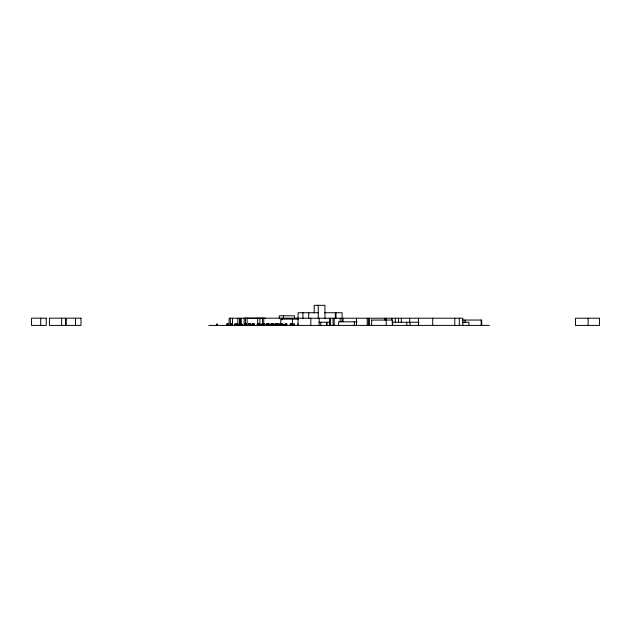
<?xml version="1.0" encoding="UTF-8"?>
<svg xmlns="http://www.w3.org/2000/svg" width="631" height="631" viewBox="0 0 631 631"><rect width="100%" height="100%" fill="white"/><g stroke="black" fill="none" stroke-linecap="round" stroke-linejoin="round"><path stroke-width="0.95" d="M257.882 324.295L258.197 323.703L258.702 323.932M290.781 324.247L291.104 323.632L291.625 323.869L291.625 324.634L290.575 324.634M291.104 324.862L291.625 323.869M253.678 323.9L253.165 324.878L252.645 324.642L253.165 323.664L253.678 323.9L253.701 325.375M297.99 324.649L297.99 323.9M249.403 324.271L249.734 323.671L250.27 323.9M285.725 324.642L286.269 323.664L286.813 324.642L285.725 324.642L286.269 323.664L286.813 324.642M286.813 323.892L286.269 324.87L285.725 323.892M230.575 324.634L231.135 323.648L231.687 324.634L230.575 324.634L231.135 323.648L231.687 324.634M231.687 323.884L231.135 324.87L230.575 323.884M269.153 324.034L268.656 324.918L268.349 324.373L269.153 324.034L269.153 324.713L268.151 324.713M264.365 324.744L263.805 323.892L263.285 324.886L262.725 324.657L263.285 323.703L264.365 324.097L264.365 324.744L263.253 324.744M275.566 324.295L275.921 323.711L276.488 323.932L276.52 325.375M275.921 324.886L276.488 324.665L275.921 323.711L275.353 323.932L275.921 324.886L276.488 323.932M236.081 324.72L236.609 323.845L237.13 324.72L236.081 324.72L236.609 323.845L237.13 324.72M237.13 324.058L236.609 324.926L236.081 324.058M248.748 324.855L249.426 324.153L248.748 324.318L249.426 325.02L250.097 324.855L248.795 324.847L250.136 324.847L248.748 324.855L248.724 323.877L249.324 323.648L249.695 324.255L249.324 324.87L248.724 324.634L249.324 323.648L249.915 323.877M239.236 324.72L239.772 323.837L240.308 324.72L239.236 324.72L239.772 323.837L240.308 324.72M240.308 324.042L239.772 324.926L239.236 324.042M257.274 324.634L257.898 323.632L258.513 323.869L258.513 324.634L257.274 324.634L257.274 323.869L257.898 323.632L258.513 324.634M258.513 323.869L257.898 324.862L257.274 323.869M263.356 324.003L262.796 323.79L262.228 324.697L263.356 324.697M268.506 323.979L267.915 324.902L267.331 324.681L267.915 323.758L268.506 324.681L267.915 324.902L267.331 323.979L266.605 324.192L266.605 324.791L267.883 324.791L267.244 324.011L266.605 324.791M277.167 324.681L277.758 323.758L278.358 324.681L277.167 324.681L277.758 323.758L278.358 324.681M278.358 323.971L277.758 324.902L277.167 323.971M244.623 324.736L245.183 323.877L245.743 324.082L245.183 324.933L244.623 324.082L245.183 323.877L245.743 324.736L245.183 324.933L244.623 324.082M272.056 324.295L272.434 323.703L273.68 324.16L273.68 324.776L272.489 324.823L273.042 324.089L273.602 324.263L273.042 324.997L272.347 324.776M272.821 324.295L273.057 323.932L273.68 324.776M259.404 324.492L258.576 324.791M264.365 324.097L263.805 324.941L263.805 323.892L262.693 324.279L263.222 325.004L263.742 324.831L263.222 324.105L262.693 324.831L263.222 325.004L263.742 324.279L263.222 324.105M273.081 324.279L273.326 323.908L272.04 323.908M254.214 324.153L253.678 324.957L253.141 324.768L253.678 323.963L254.214 324.768L253.678 324.957L253.141 324.153L253.678 323.963L254.214 324.768M280.858 324.066L280.282 324.933L279.707 324.066L280.858 324.066L280.756 325.375M249.15 324.807L249.655 324.05L249.15 324.807L250.16 324.807L249.655 324.989L249.15 324.231M271.227 324.649L271.227 323.9L271.882 323.671L272.529 324.649L271.882 324.878L271.227 324.649L271.882 323.671L272.529 323.9L272.545 325.407M272.529 323.9L271.882 324.878L271.227 323.9M290.157 324.72L290.741 323.853L291.325 324.72L290.157 324.72L290.741 323.853L291.325 324.72M291.325 324.058L290.741 324.926L290.157 324.058M267.37 324.224L266.858 324.989L266.258 324.776L266.889 323.971L267.528 324.16L267.473 324.839L268.577 324.839L266.795 324.058L266.156 324.807L267.434 324.807L266.858 324.042L266.345 324.807L267.528 324.776L266.889 323.971L266.258 324.776L266.858 324.042L267.37 324.807L266.858 324.989L266.258 324.16L266.858 324.989L267.528 324.16M239.007 324.768L239.559 323.963L239.007 324.768L240.103 324.768M239.898 324.46L239.559 324.965L239.007 324.153M274.966 324.705L274.966 324.011L275.581 323.798L276.189 324.705L275.581 324.918L274.966 324.705L275.581 323.798L276.189 324.011L276.26 325.375M276.189 324.011L275.581 324.918L274.966 324.011M241.003 324.791L241.547 324.019L242.091 324.791L241.003 324.791L241.547 324.019L242.091 324.791M242.091 324.2L241.547 324.981L241.003 324.2M259.373 324.279L258.852 325.004L258.331 324.831L258.852 324.105L259.373 324.279L259.412 325.407M251.106 324.05L250.483 324.926L249.852 324.72L250.483 323.845L251.106 324.72L250.483 324.926L249.852 324.05L250.483 323.845L251.106 324.72M277.206 324.058L276.575 324.933L275.944 324.058L276.575 323.853L277.206 324.728L276.575 324.933L275.944 324.728L276.575 323.853L277.206 324.058L277.293 324.839L276.693 325.012L276.094 324.295L277.293 324.295L276.693 325.012L276.094 324.295M216.378 324.823L216.906 324.082L217.443 324.823L216.378 324.823L216.906 324.082L217.443 324.823M217.443 324.263L216.906 324.997L216.378 324.263M272.158 324.444L271.196 324.76M272.316 324.705L271.014 324.705L271.661 323.806L272.316 324.011M272.198 324.689L272.86 324.91L273.531 323.987L272.198 323.987M245.317 324.697L245.972 323.798L246.634 324.011L246.634 324.697L245.317 324.697L245.924 323.758L246.461 324.689L245.38 324.681L245.924 323.758L246.461 323.987M246.634 324.011L245.972 324.91L245.317 324.011L245.972 323.798L246.634 324.697M280.054 324.563L280.377 325.004L280.905 324.839L280.054 324.563L281.371 324.492M239.141 324.855L239.654 324.168L240.159 324.87L239.141 324.855L239.654 324.168L240.159 324.855L238.881 324.87L238.881 324.358L240.159 324.358L239.654 325.02L239.141 324.326M248.851 324.752L249.458 323.916L250.073 324.752L248.851 324.752L249.458 323.916L250.073 324.752M250.073 324.113L249.458 324.949L248.795 324.302M279.746 324.823L280.298 324.082L280.842 324.255L280.298 324.997L279.707 324.728L280.282 323.861L280.858 324.728L280.282 324.933L279.746 324.255L280.298 324.082L280.842 324.823L280.298 324.997L279.707 324.066M227.168 324.776L227.767 323.979L228.359 324.776L227.168 324.776L227.767 323.979L228.359 324.776M228.359 324.168L227.767 324.965L227.168 324.168M253.465 324.862L253.977 324.176L254.49 324.862L253.465 324.862L253.977 324.176L254.49 324.862M254.49 324.342L253.977 325.028L253.465 324.342M293.383 324.76L293.999 323.94L294.606 324.76L293.383 324.76L293.999 323.94L294.606 324.76M294.606 324.137L293.999 324.957L293.383 324.137M268.42 324.413L268.025 324.941L267.473 324.295L268.025 324.129L267.473 324.839M272.119 324.76L272.742 324.957L273.365 324.137L272.742 323.948L272.221 325.375L272.198 324.484M230.82 324.744L231.467 323.9L232.113 324.744L230.82 324.744L231.467 323.9L232.113 324.744M232.113 324.097L231.467 324.941L230.82 324.097M234.637 324.823L235.197 324.089L235.757 324.263L235.197 324.997L234.637 324.263L235.197 324.089L235.757 324.823L235.197 324.997L234.637 324.263M226.766 324.744L227.412 323.9L228.067 324.097L228.067 324.744L226.766 324.744L226.766 324.097L227.412 323.9L228.067 324.744M228.067 324.097L227.412 324.941L226.766 324.097M278.066 324.279L277.506 325.004L276.307 324.089L275.676 324.831L278.066 324.279L277.506 325.004L276.26 324.657L277.348 324.705M273.389 324.547L271.819 324.657M272.631 324.61L273.483 324.87L272.955 324.192L273.483 324.35L272.426 324.87L273.057 324.657L272.434 323.703L271.819 323.932M277.277 324.539L276.914 324.997L275.108 324.831L275.755 324.105M281.607 324.192L280.984 324.973L280.361 324.791L280.984 324.011L281.607 324.791L280.984 324.973L280.361 324.192L280.984 324.011L281.607 324.791M281.678 324.776L282.325 323.963L282.972 324.776L281.678 324.776L282.325 323.963L282.972 324.776M282.972 324.153L282.325 324.965L281.678 324.153M253.93 325.375L253.836 324.145L253.283 323.995L253.922 324.784L253.181 324.957L252.518 324.145L253.836 324.145L253.283 324.973L252.652 324.784L253.165 323.664L253.678 324.642L253.165 324.878L252.645 323.9M281.205 324.287L280.621 325.004L280.046 324.839L281.205 324.839L280.621 324.113L281.205 324.839M252.518 324.768L253.181 323.955L253.836 324.768L252.897 324.484M253.836 324.145L253.181 324.957L252.518 324.145M267.883 324.192L267.244 324.973L266.605 324.192M264.081 324.184L263.427 324.973L262.772 324.791L263.427 324.003L264.081 324.791L263.427 324.973L262.772 324.184L263.427 324.003L264.081 324.791M273.68 324.16L273.01 324.965L272.6 324.468L271.511 324.799L272.576 324.508M276.094 324.839L276.693 324.129L277.293 324.839M266.156 324.807L266.795 324.058L267.434 324.231M281.181 324.579L280.132 324.847L281.426 324.847M258.805 325.415L258.884 323.963L259.42 323.742L259.948 324.681L259.42 324.894L258.852 324.105L257.511 324.247L258.221 325.012L258.876 324.847L257.819 324.579M284.195 324.862L284.841 324.184L285.48 324.862L284.195 324.862L284.841 324.184L285.48 324.862M285.48 324.35L284.841 325.028L284.195 324.35M249.884 324.579L249.466 325.012L248.851 324.113M238.881 324.87L239.52 324.2L240.159 324.87M240.159 324.358L239.52 325.036L238.881 324.358M262.401 325.028L261.755 324.87L263.04 324.358M257.693 323.932L258.197 323.703L258.505 324.295M258.702 324.657L257.693 324.657M290.575 323.869L291.104 323.632L291.625 324.634M249.198 323.9L249.734 323.671L250.065 324.271M250.27 324.649L249.198 324.649M271.74 323.995L272.766 323.995M272.766 324.689L271.74 324.689M268.151 324.034L268.656 323.821L269.153 324.713M280.535 324.003L281.047 323.79M280.724 323.877L281.292 323.648M245.404 323.987L245.932 324.902L245.38 323.971L245.932 323.766L245.404 324.689L246.476 324.681M262.725 323.932L263.285 323.703L263.853 324.657L263.285 324.886L262.725 323.932L262.725 324.831L261.534 324.831L262.212 324.074L262.859 324.247L262.212 324.997L261.557 324.815L262.133 324.113L262.725 324.279L262.133 325.004L261.534 324.279L262.212 324.997L262.859 324.815L262.212 324.074L261.534 324.831L262.212 324.074L262.725 324.831L262.228 324.003L262.796 323.79M249.915 324.634L249.324 324.87L248.724 323.877M276.236 324.019L277.348 324.019M259.593 324.791L258.773 324.492M272.679 324.878L273.326 324.649L272.679 323.679L271.48 324.279M276.323 323.979L277.632 323.979M277.632 324.689L276.307 324.997L275.921 324.547L277.853 324.555M272.379 324.76L271.417 324.444M271.014 324.705L271.014 324.011L271.661 323.806M272.86 324.91L273.531 324.689L272.86 323.774M273.602 324.823L273.042 324.997L272.489 324.263L273.042 324.089L273.602 324.823L273.531 323.987M267.37 324.089L268.672 324.089M268.672 324.744L267.623 324.413L268.285 324.334M273.326 323.908L273.365 324.76L272.355 324.452L273.42 324.468M276.331 325.375L276.323 324.255L277.498 324.255M235.757 324.823L235.718 324.224L236.341 324.042L235.718 324.807L236.341 324.989L236.956 324.224M266.945 325.375L267.008 324.239L267.678 324.058L267.008 324.815L268.349 324.815L266.4 324.523M261.755 324.87L261.755 324.358L262.796 324.618M318.253 312.739L298.092 312.739L298.045 325.415M324.768 312.739L342.12 312.739L342.01 321.818M298.116 318.174L244.126 318.174L244.126 325.415M265.588 318.221L229.092 318.221L229.132 325.691M298.045 318.245L462.838 318.198L462.838 325.415M298.424 319.097L280.732 319.097L280.732 325.415M371.627 320.059L392.624 320.059L392.624 325.415M462.452 320.051L481.721 320.051L481.721 325.415M357.138 321.818L338.626 321.818L338.626 325.415M318.813 322.252L329.556 322.252M391.867 322.252L419.047 322.252M462.838 322.252L468.92 322.252L468.92 325.415M230.788 324.263L231.474 324.263M245.569 324.358L246.382 324.358M248.953 324.255L249.695 324.255M252.842 324.271L253.481 324.271M259.089 324.318L259.743 324.318M262.441 324.35L263.632 324.295M277.395 324.326L278.129 324.326M285.93 324.271L286.6 324.271M227.01 324.421L228.13 324.476M231.064 324.421L231.869 324.421M236.278 324.389L236.933 324.389M239.441 324.381L240.103 324.381M244.836 324.405L245.53 324.405M249.079 324.429L249.837 324.429M250.097 324.389L250.87 324.389M252.771 324.46L254.009 324.46M263.466 324.421L264.152 324.421M266.495 324.468L267.284 324.468M268.349 324.373L268.964 324.373M275.203 324.358L275.952 324.358M276.189 324.389L276.962 324.389M279.927 324.397L280.637 324.397M281.923 324.46L282.727 324.46M290.386 324.389L291.104 324.389L291.136 325.407M293.62 324.444L294.377 324.444M216.583 324.539L217.238 324.539M227.791 324.594L227.791 325.375L227.815 324.594M234.85 324.547L235.544 324.547M239.125 324.618L239.961 324.594M241.208 324.5L241.886 324.5M253.623 324.586L254.293 324.602M258.529 324.555L259.175 324.555M261.762 324.555L263.829 324.484M284.439 324.61L285.236 324.61M293.943 324.571L294.046 325.375M216.859 325.375L216.961 324.657M235.253 324.657L235.229 325.375M239.701 324.697L239.401 325.407M253.93 324.705L254.001 325.375M258.166 324.681L258.276 325.375M258.797 324.665L262.52 324.673M277.332 325.407L277.561 324.665M280.834 324.681L280.598 325.375M489.427 325.399L208.758 325.415M280.724 324.634L281.292 324.87M280.535 324.697L281.047 324.91M275.108 324.271L275.755 325.004L276.914 324.082L277.498 324.823L276.914 324.997L276.323 324.255M267.008 324.239L267.678 324.989L268.088 324.523L268.049 325.375M276.307 324.089L276.938 324.831L277.506 324.113L278.066 324.839M266.156 324.231L266.795 324.989L267.189 324.523L267.197 325.375L267.331 323.979L267.915 323.758L268.506 324.681M236.956 324.807L236.341 324.989L235.718 324.224M272.742 323.948L273.365 324.76M271.014 324.011L271.661 324.918M258.331 324.279L258.852 325.004L259.948 323.963L259.42 323.742L258.884 324.681L259.42 324.894L258.884 323.963M588.139 318.198L588.139 325.415M481.169 320.051L481.169 325.415M465.086 320.051L465.086 322.733M459.321 318.198L459.321 325.415M454.777 318.198L454.777 325.415M432.708 318.19L432.708 325.415M418.448 318.19L418.448 325.415M409.984 322.252L409.984 325.415M409.661 318.198L409.661 322.709M406.735 322.252L406.735 325.415M401.332 318.198L401.332 322.709M398.476 318.198L398.476 322.709M395.385 318.245L395.385 322.725M392.387 322.252L392.387 325.415M391.867 318.245L391.867 320.043M386.211 318.245L386.219 325.415M384.784 318.221L384.784 320.02M371.667 320.059L371.627 325.415M369.403 318.221L369.403 325.415M368.37 318.221L368.37 325.415M367.203 318.221L367.242 325.415M356.507 318.221L356.507 325.415M356.46 318.221L356.46 325.415M354.322 321.818L354.322 325.415M343.043 318.221L343.043 321.818M340.204 318.221L340.204 321.818M335.992 312.739L335.992 318.592M335.321 312.739L335.321 318.592M334.209 318.221L334.209 325.415M333.042 318.221L333.042 325.415M330.597 318.221L330.597 325.415M329.437 318.221L329.437 325.415M327.039 322.252L327.039 325.415M326.535 322.252L326.535 325.415M324.949 318.718L324.949 305.309L314.183 305.309L314.183 312.968M320.753 322.252L320.753 325.415M319.168 318.245L319.168 325.415M318.253 305.309L318.253 318.718M310.807 318.245L310.807 325.415M308.748 312.739L308.748 318.592M302.943 312.739L302.943 318.592M294.464 318.679L294.464 315.792L279.296 315.792L279.296 318.679M294.022 324.571L293.943 325.375M292.413 319.097L292.413 325.415M291.049 324.405L291.072 325.691M290.796 324.523L290.859 325.407M290.694 324.523L290.717 325.375M286.293 324.421L286.293 325.375M286.237 324.421L286.237 325.691M284.936 325.407L284.865 324.713L284.81 325.375M283.485 315.792L283.485 318.679M282.349 325.375L282.38 324.586L282.302 325.375M281.954 318.174L281.954 319.988M281.095 324.484L281.016 325.375L280.992 324.484M280.361 324.192L280.401 325.375L280.33 324.531M277.814 324.468L277.735 325.375L277.711 324.468M277.482 324.665L277.53 325.375M276.938 324.263L276.946 325.407M276.93 324.476L276.883 325.375M276.764 324.5L276.749 325.375M276.599 324.523L276.638 325.375M275.976 324.444L275.944 325.375M275.873 324.444L275.779 325.375L275.629 324.492M275.55 324.492L275.55 325.407M273.483 324.35L273.483 324.87M273.057 323.932L273.01 325.375M272.892 324.476L272.907 325.691M272.837 324.476L272.766 325.691M272.718 324.579L272.687 325.407M272.458 324.444L272.458 325.407M271.851 324.421L271.811 325.375L271.716 324.492M271.614 324.492L271.653 325.407M268.703 324.508L268.68 325.375L268.577 324.295M267.97 324.468L267.986 325.407M267.702 324.642L267.615 325.407M266.921 324.594L266.929 325.407M266.81 324.634L266.763 325.375M263.853 323.932L263.861 325.375M263.742 318.174L263.742 325.415M263.482 324.61L263.45 325.375M263.308 324.437L263.269 325.375M263.261 324.437L263.19 325.375M262.772 324.184L262.819 325.375M262.488 318.174L262.488 324.515M262.228 324.003L262.236 325.375M262.18 324.649L262.102 325.375L262.078 324.665M261.005 324.673L261.005 325.415M260.201 324.673L260.201 325.415M259.862 318.174L259.909 325.415M259.467 324.46L259.546 325.407M259.112 324.61L259.057 325.375M259.033 324.61L259.033 325.375M258.221 324.437L258.229 325.407M257.921 324.405L257.945 325.407M257.866 324.405L257.842 325.407M257.685 318.174L257.685 325.415M257.566 324.302L257.566 324.847M253.646 324.586L253.623 325.375M253.315 324.602L253.276 325.407L253.212 324.421M253.141 324.153L253.126 325.375M249.852 324.05L249.758 325.375M249.71 324.421L249.679 325.375M249.49 324.563L249.3 325.375M247.115 318.174L247.115 325.415M245.98 324.468L246.003 325.375M245.901 324.468L245.909 325.375M245.404 318.174L245.404 325.415M245.207 324.539L245.207 325.375M241.57 324.618L241.57 325.375L241.492 324.618M241.239 318.221L241.239 325.415M240.056 318.221L240.056 325.415M239.914 318.221L239.914 325.415M239.748 324.515L239.796 325.375M239.717 324.515L239.677 325.375M239.504 324.586L239.52 325.407M237.84 318.221L237.84 325.415M236.633 324.523L236.704 325.691M236.554 324.523L236.554 325.375M236.388 325.375L236.317 324.634L236.262 325.407M232.516 318.221L232.516 325.415M231.49 325.375L231.522 324.555L231.443 325.375M231.112 324.413L231.072 325.691M230.41 318.221L230.41 325.415M227.468 325.375L227.444 324.547L227.365 325.375M216.883 324.657L216.961 325.375M75.468 318.174L75.468 325.415M61.641 318.174L61.641 325.415M40.715 318.174L40.715 325.415M280.874 324.586L281.205 325.02L280.874 324.586M46.252 318.174L31.55 318.174L31.55 325.415L46.252 325.415L46.252 318.174M65.506 318.174L49.431 318.174L49.431 325.415L65.506 325.415L65.506 318.174M81.005 318.174L66.302 318.174L66.302 325.415L81.005 325.415L81.005 318.174M599.45 318.198L575.511 318.198L575.511 325.415L599.45 325.415L599.45 318.198M250.531 325.375L250.531 324.523L250.507 325.375"/></g></svg>
